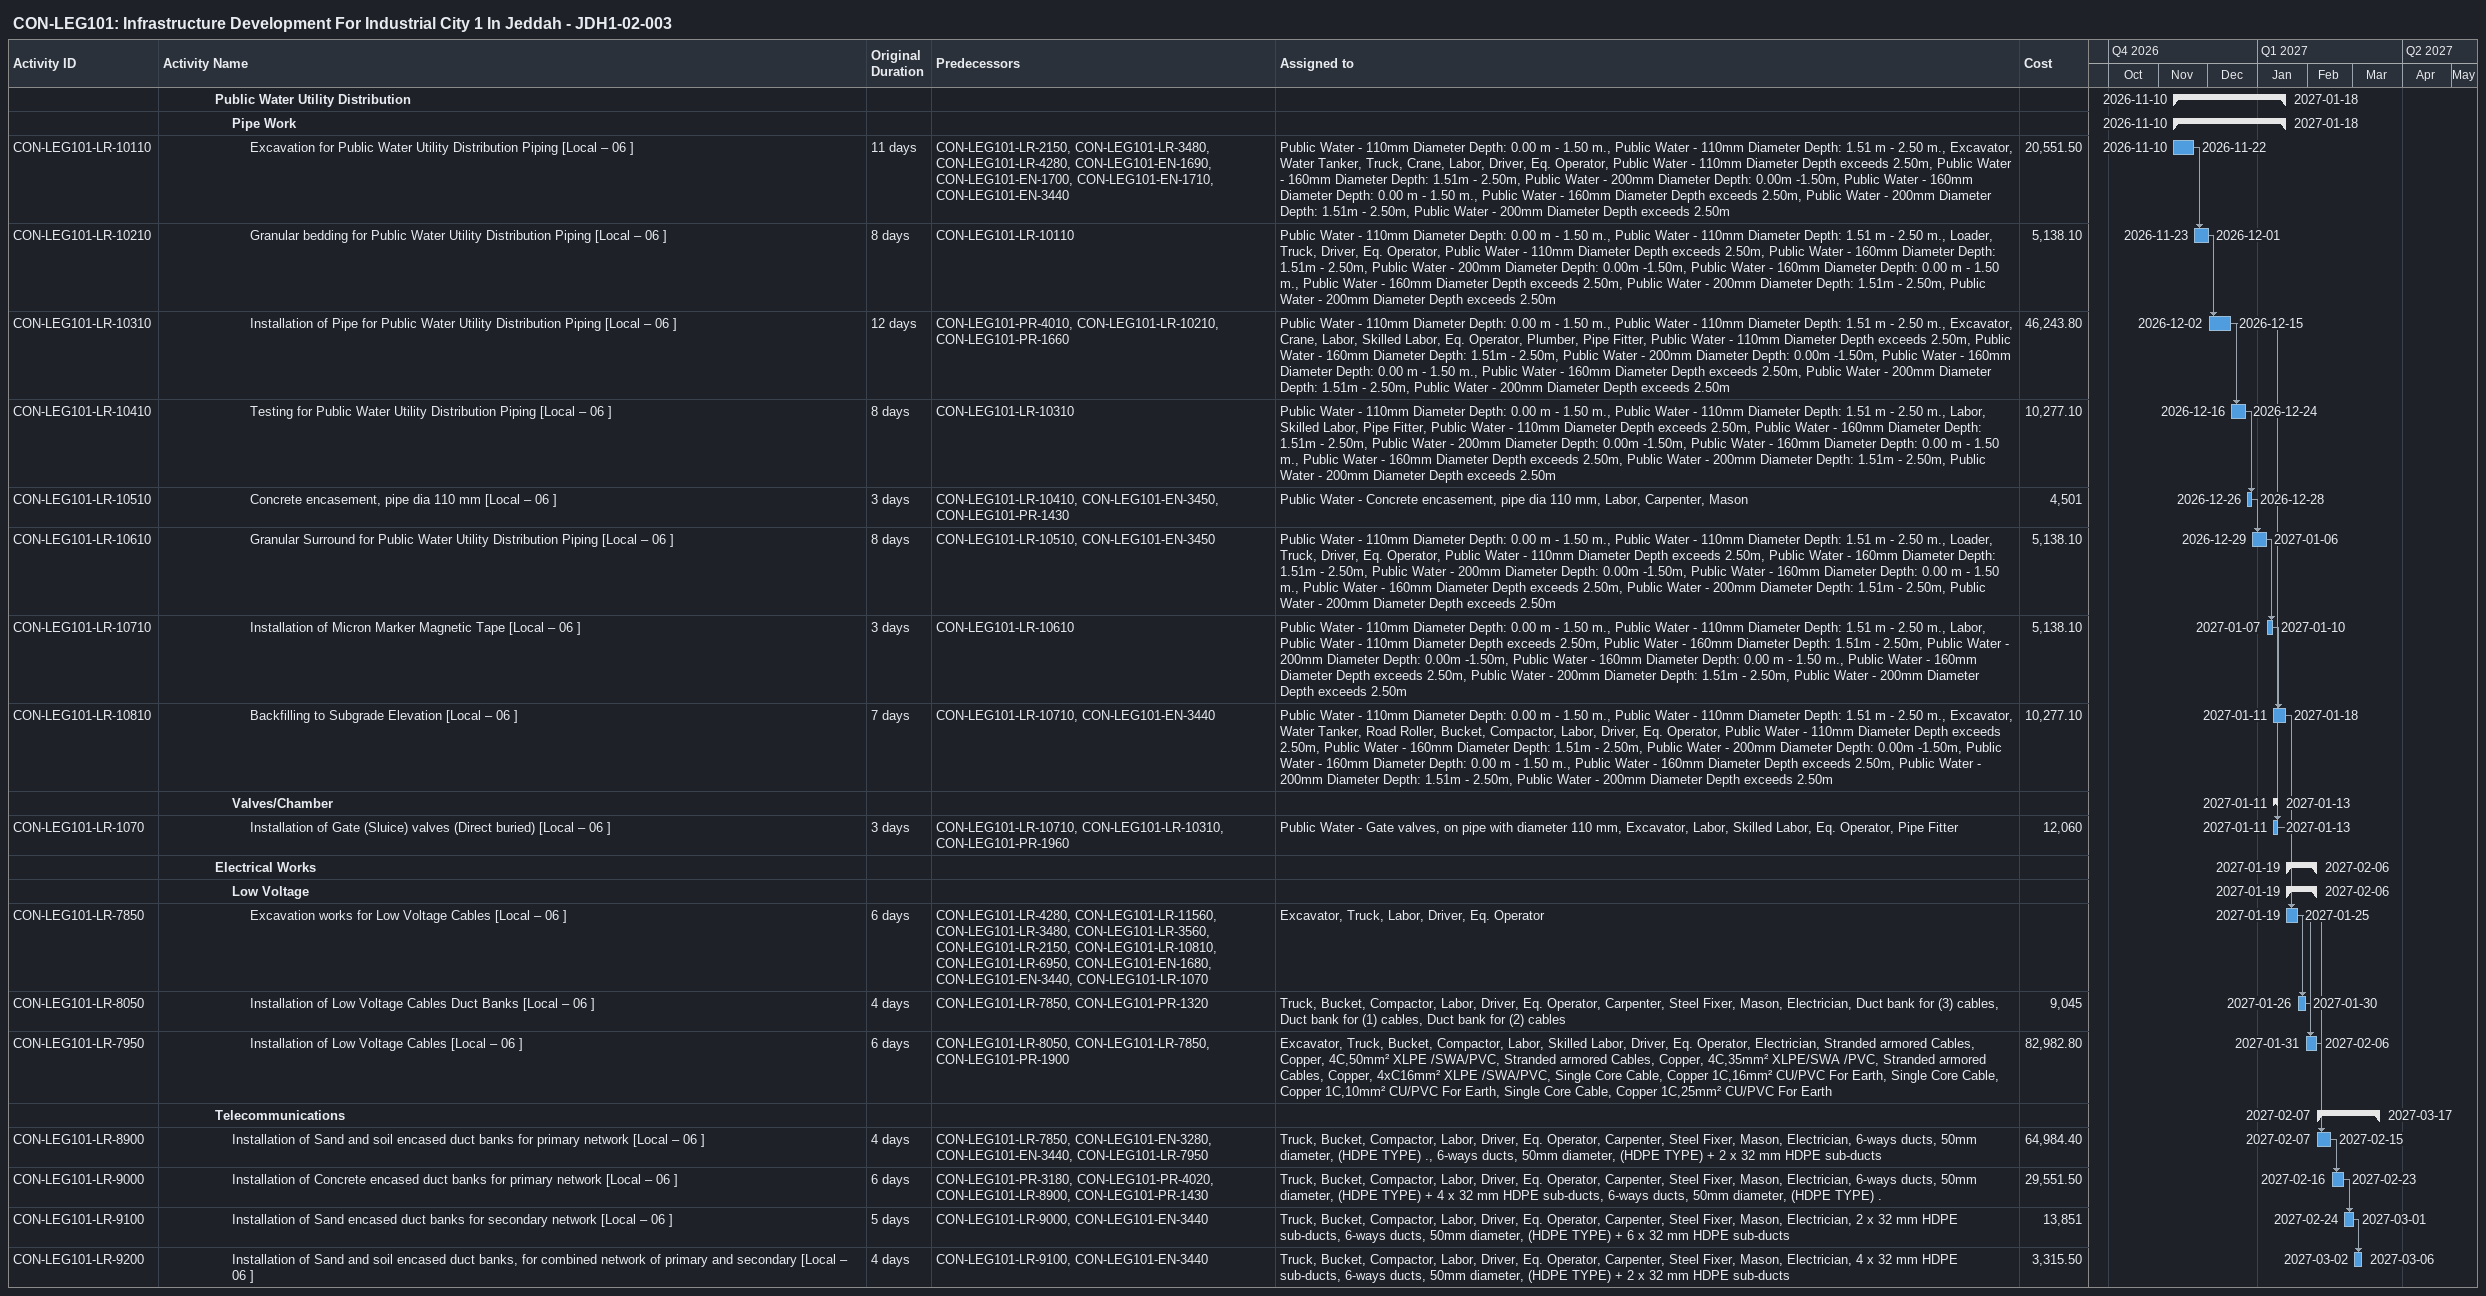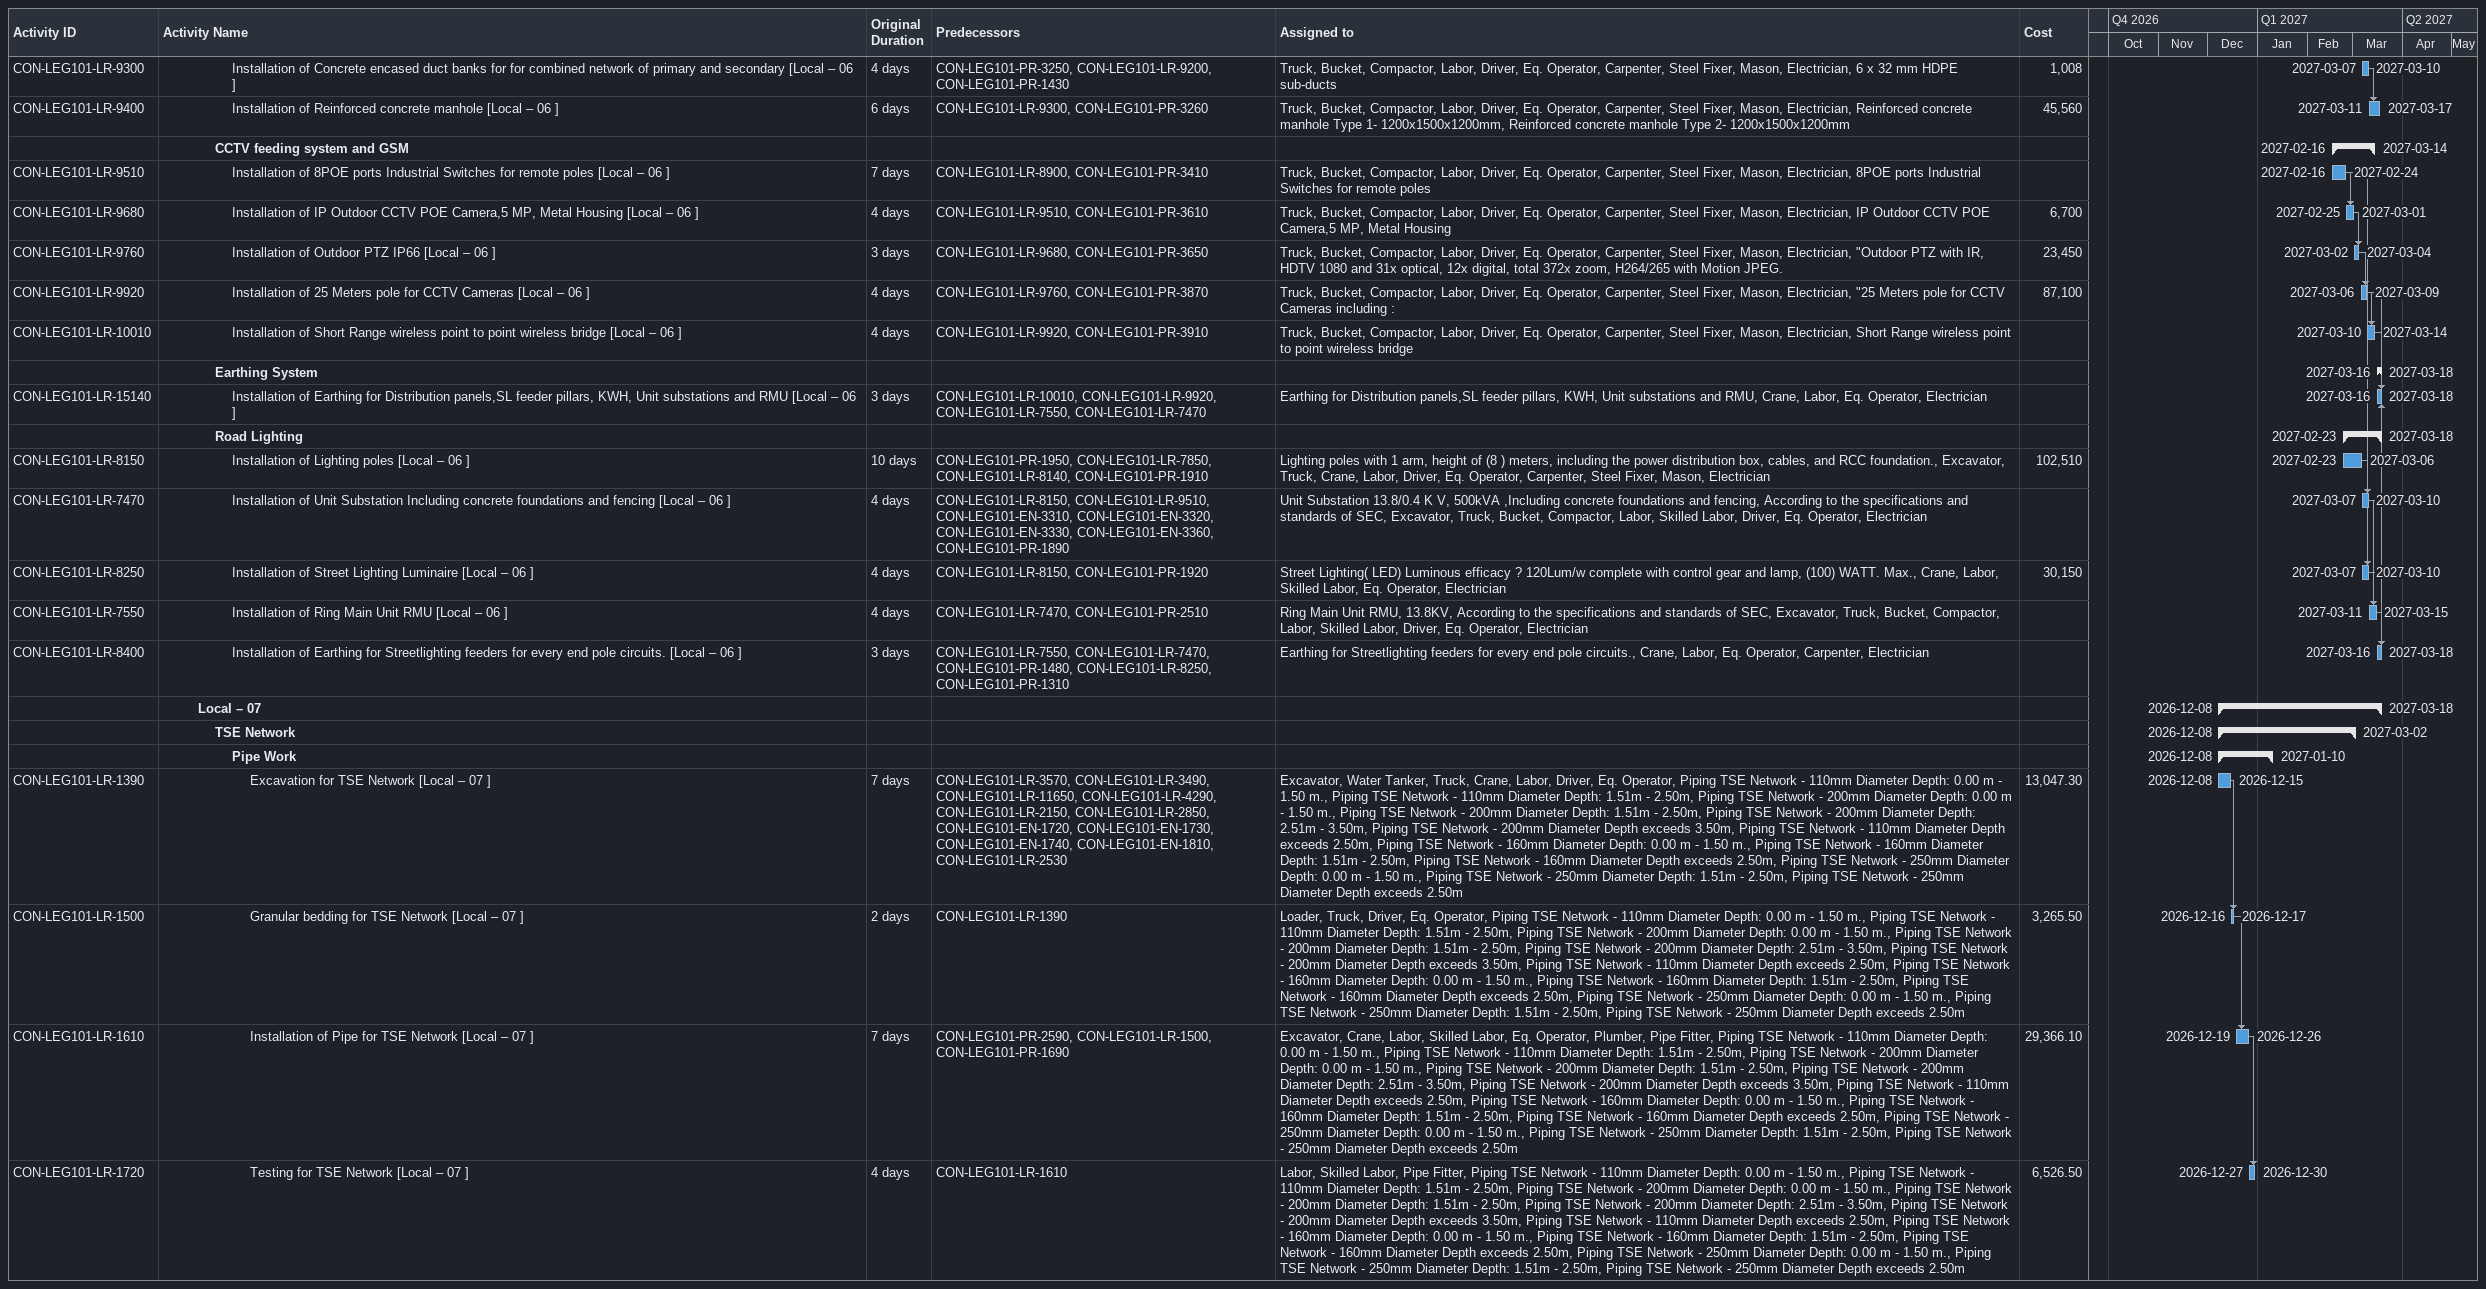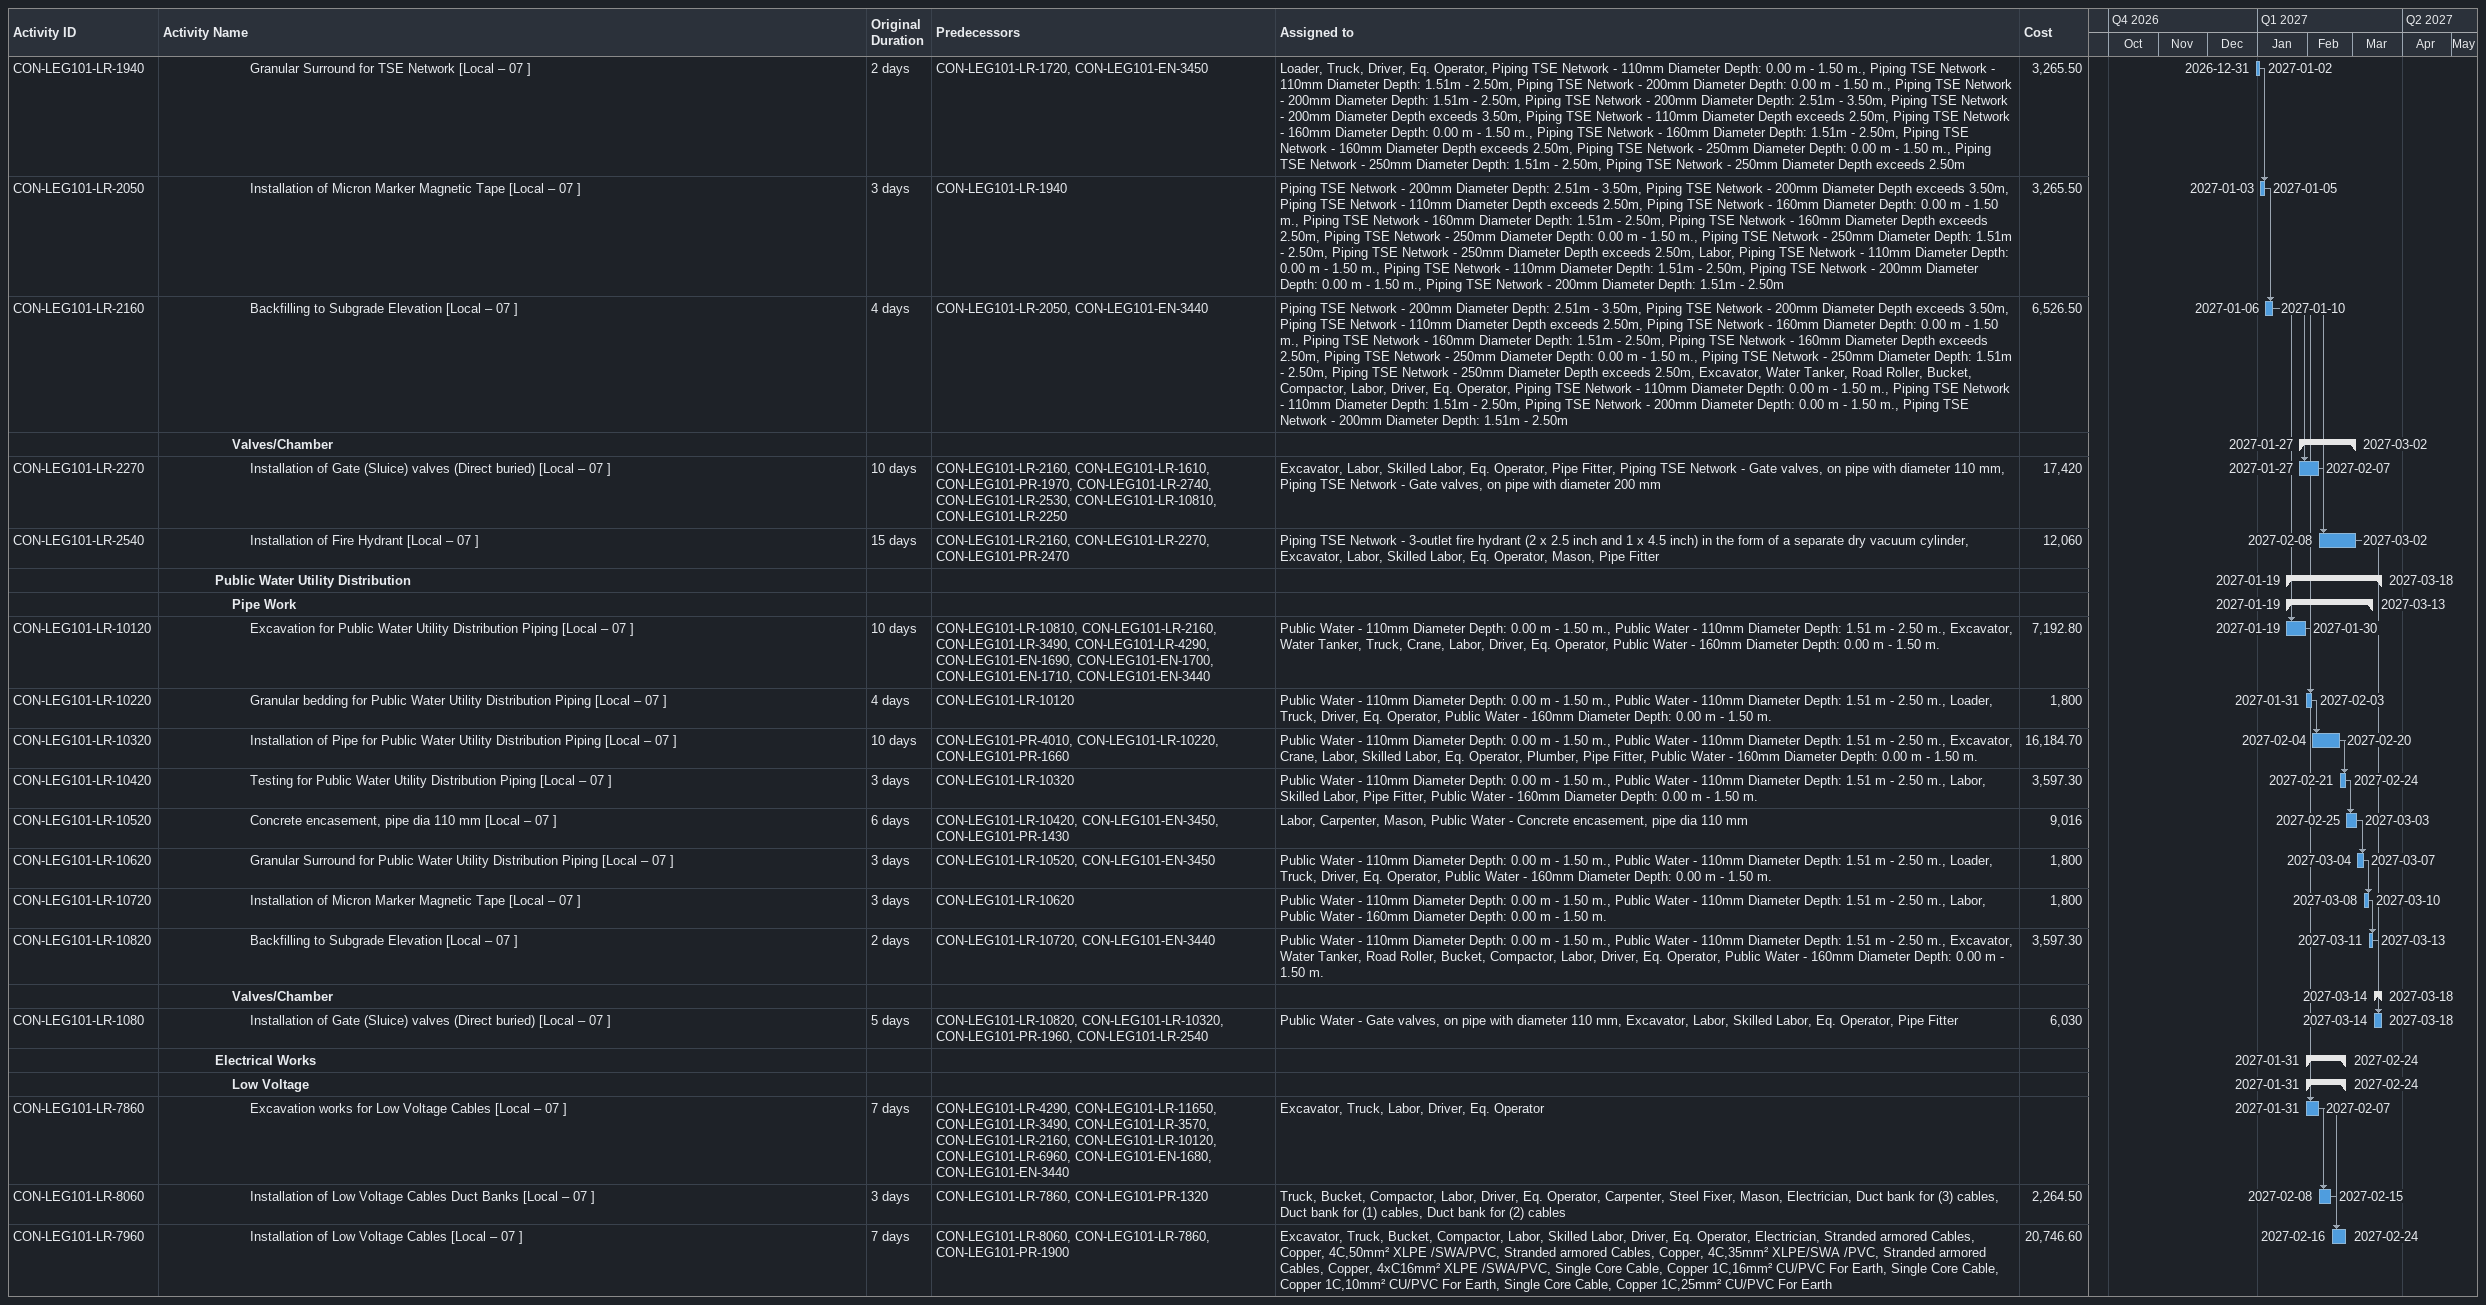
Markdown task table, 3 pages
CON-LEG101: Infrastructure Development For Industrial City 1 In Jeddah - JDH1-02-003

| ID | Level | Task | Original duration | Start | Finish | Predecessors | Resources | Cost |
|---|---|---|---|---|---|---|---|---|
|  | 4 | **Public Water Utility Distribution** |  | 2026-11-10 | 2027-01-18 |  |  |  |
|  | 5 | **Pipe Work** |  | 2026-11-10 | 2027-01-18 |  |  |  |
| CON-LEG101-LR-10110 | 6 | Excavation for Public Water Utility Distribution Piping [Local – 06 ] | 11d | 2026-11-10 | 2026-11-22 | CON-LEG101-LR-2150, CON-LEG101-LR-3480, CON-LEG101-LR-4280, CON-LEG101-EN-1690, CON-LEG101-EN-1700, CON-LEG101-EN-1710, CON-LEG101-EN-3440 | Public Water - 110mm Diameter Depth: 0.00 m - 1.50 m., Public Water - 110mm Diameter Depth: 1.51 m - 2.50 m., Excavator, Water Tanker, Truck, Crane, Labor, Driver, Eq. Operator, Public Water - 110mm Diameter Depth exceeds 2.50m, Public Water - 160mm Diameter Depth: 1.51m - 2.50m, Public Water - 200mm Diameter Depth: 0.00m -1.50m, Public Water - 160mm Diameter Depth: 0.00 m - 1.50 m., Public Water - 160mm Diameter Depth exceeds 2.50m, Public Water - 200mm Diameter Depth: 1.51m - 2.50m, Public Water - 200mm Diameter Depth exceeds 2.50m | 20551.50 |
| CON-LEG101-LR-10210 | 6 | Granular bedding for Public Water Utility Distribution Piping [Local – 06 ] | 8d | 2026-11-23 | 2026-12-01 | CON-LEG101-LR-10110 | Public Water - 110mm Diameter Depth: 0.00 m - 1.50 m., Public Water - 110mm Diameter Depth: 1.51 m - 2.50 m., Loader, Truck, Driver, Eq. Operator, Public Water - 110mm Diameter Depth exceeds 2.50m, Public Water - 160mm Diameter Depth: 1.51m - 2.50m, Public Water - 200mm Diameter Depth: 0.00m -1.50m, Public Water - 160mm Diameter Depth: 0.00 m - 1.50 m., Public Water - 160mm Diameter Depth exceeds 2.50m, Public Water - 200mm Diameter Depth: 1.51m - 2.50m, Public Water - 200mm Diameter Depth exceeds 2.50m | 5138.10 |
| CON-LEG101-LR-10310 | 6 | Installation of Pipe for Public Water Utility Distribution Piping [Local – 06 ] | 12d | 2026-12-02 | 2026-12-15 | CON-LEG101-PR-4010, CON-LEG101-LR-10210, CON-LEG101-PR-1660 | Public Water - 110mm Diameter Depth: 0.00 m - 1.50 m., Public Water - 110mm Diameter Depth: 1.51 m - 2.50 m., Excavator, Crane, Labor, Skilled Labor, Eq. Operator, Plumber, Pipe Fitter, Public Water - 110mm Diameter Depth exceeds 2.50m, Public Water - 160mm Diameter Depth: 1.51m - 2.50m, Public Water - 200mm Diameter Depth: 0.00m -1.50m, Public Water - 160mm Diameter Depth: 0.00 m - 1.50 m., Public Water - 160mm Diameter Depth exceeds 2.50m, Public Water - 200mm Diameter Depth: 1.51m - 2.50m, Public Water - 200mm Diameter Depth exceeds 2.50m | 46243.80 |
| CON-LEG101-LR-10410 | 6 | Testing for Public Water Utility Distribution Piping [Local – 06 ] | 8d | 2026-12-16 | 2026-12-24 | CON-LEG101-LR-10310 | Public Water - 110mm Diameter Depth: 0.00 m - 1.50 m., Public Water - 110mm Diameter Depth: 1.51 m - 2.50 m., Labor, Skilled Labor, Pipe Fitter, Public Water - 110mm Diameter Depth exceeds 2.50m, Public Water - 160mm Diameter Depth: 1.51m - 2.50m, Public Water - 200mm Diameter Depth: 0.00m -1.50m, Public Water - 160mm Diameter Depth: 0.00 m - 1.50 m., Public Water - 160mm Diameter Depth exceeds 2.50m, Public Water - 200mm Diameter Depth: 1.51m - 2.50m, Public Water - 200mm Diameter Depth exceeds 2.50m | 10277.10 |
| CON-LEG101-LR-10510 | 6 | Concrete encasement, pipe dia 110 mm [Local – 06 ] | 3d | 2026-12-26 | 2026-12-28 | CON-LEG101-LR-10410, CON-LEG101-EN-3450, CON-LEG101-PR-1430 | Public Water - Concrete encasement, pipe dia 110 mm, Labor, Carpenter, Mason | 4501 |
| CON-LEG101-LR-10610 | 6 | Granular Surround for Public Water Utility Distribution Piping [Local – 06 ] | 8d | 2026-12-29 | 2027-01-06 | CON-LEG101-LR-10510, CON-LEG101-EN-3450 | Public Water - 110mm Diameter Depth: 0.00 m - 1.50 m., Public Water - 110mm Diameter Depth: 1.51 m - 2.50 m., Loader, Truck, Driver, Eq. Operator, Public Water - 110mm Diameter Depth exceeds 2.50m, Public Water - 160mm Diameter Depth: 1.51m - 2.50m, Public Water - 200mm Diameter Depth: 0.00m -1.50m, Public Water - 160mm Diameter Depth: 0.00 m - 1.50 m., Public Water - 160mm Diameter Depth exceeds 2.50m, Public Water - 200mm Diameter Depth: 1.51m - 2.50m, Public Water - 200mm Diameter Depth exceeds 2.50m | 5138.10 |
| CON-LEG101-LR-10710 | 6 | Installation of Micron Marker Magnetic Tape [Local – 06 ] | 3d | 2027-01-07 | 2027-01-10 | CON-LEG101-LR-10610 | Public Water - 110mm Diameter Depth: 0.00 m - 1.50 m., Public Water - 110mm Diameter Depth: 1.51 m - 2.50 m., Labor, Public Water - 110mm Diameter Depth exceeds 2.50m, Public Water - 160mm Diameter Depth: 1.51m - 2.50m, Public Water - 200mm Diameter Depth: 0.00m -1.50m, Public Water - 160mm Diameter Depth: 0.00 m - 1.50 m., Public Water - 160mm Diameter Depth exceeds 2.50m, Public Water - 200mm Diameter Depth: 1.51m - 2.50m, Public Water - 200mm Diameter Depth exceeds 2.50m | 5138.10 |
| CON-LEG101-LR-10810 | 6 | Backfilling to Subgrade Elevation [Local – 06 ] | 7d | 2027-01-11 | 2027-01-18 | CON-LEG101-LR-10710, CON-LEG101-EN-3440 | Public Water - 110mm Diameter Depth: 0.00 m - 1.50 m., Public Water - 110mm Diameter Depth: 1.51 m - 2.50 m., Excavator, Water Tanker, Road Roller, Bucket, Compactor, Labor, Driver, Eq. Operator, Public Water - 110mm Diameter Depth exceeds 2.50m, Public Water - 160mm Diameter Depth: 1.51m - 2.50m, Public Water - 200mm Diameter Depth: 0.00m -1.50m, Public Water - 160mm Diameter Depth: 0.00 m - 1.50 m., Public Water - 160mm Diameter Depth exceeds 2.50m, Public Water - 200mm Diameter Depth: 1.51m - 2.50m, Public Water - 200mm Diameter Depth exceeds 2.50m | 10277.10 |
|  | 5 | **Valves/Chamber** |  | 2027-01-11 | 2027-01-13 |  |  |  |
| CON-LEG101-LR-1070 | 6 | Installation of Gate (Sluice) valves (Direct buried) [Local – 06 ] | 3d | 2027-01-11 | 2027-01-13 | CON-LEG101-LR-10710, CON-LEG101-LR-10310, CON-LEG101-PR-1960 | Public Water - Gate valves, on pipe with diameter 110 mm, Excavator, Labor, Skilled Labor, Eq. Operator, Pipe Fitter | 12060 |
|  | 4 | **Electrical Works** |  | 2027-01-19 | 2027-02-06 |  |  |  |
|  | 5 | **Low Voltage** |  | 2027-01-19 | 2027-02-06 |  |  |  |
| CON-LEG101-LR-7850 | 6 | Excavation works for Low Voltage Cables [Local – 06 ] | 6d | 2027-01-19 | 2027-01-25 | CON-LEG101-LR-4280, CON-LEG101-LR-11560, CON-LEG101-LR-3480, CON-LEG101-LR-3560, CON-LEG101-LR-2150, CON-LEG101-LR-10810, CON-LEG101-LR-6950, CON-LEG101-EN-1680, CON-LEG101-EN-3440, CON-LEG101-LR-1070 | Excavator, Truck, Labor, Driver, Eq. Operator |  |
| CON-LEG101-LR-8050 | 6 | Installation of Low Voltage Cables Duct Banks [Local – 06 ] | 4d | 2027-01-26 | 2027-01-30 | CON-LEG101-LR-7850, CON-LEG101-PR-1320 | Truck, Bucket, Compactor, Labor, Driver, Eq. Operator, Carpenter, Steel Fixer, Mason, Electrician, Duct bank for (3) cables, Duct bank for (1) cables, Duct bank for (2) cables | 9045 |
| CON-LEG101-LR-7950 | 6 | Installation of Low Voltage Cables [Local – 06 ] | 6d | 2027-01-31 | 2027-02-06 | CON-LEG101-LR-8050, CON-LEG101-LR-7850, CON-LEG101-PR-1900 | Excavator, Truck, Bucket, Compactor, Labor, Skilled Labor, Driver, Eq. Operator, Electrician, Stranded armored Cables, Copper, 4C,50mm² XLPE /SWA/PVC, Stranded armored Cables, Copper, 4C,35mm² XLPE/SWA /PVC, Stranded armored Cables, Copper, 4xC16mm² XLPE /SWA/PVC, Single Core Cable, Copper 1C,16mm² CU/PVC For Earth, Single Core Cable, Copper 1C,10mm² CU/PVC For Earth, Single Core Cable, Copper 1C,25mm² CU/PVC For Earth | 82982.80 |
|  | 4 | **Telecommunications** |  | 2027-02-07 | 2027-03-17 |  |  |  |
| CON-LEG101-LR-8900 | 5 | Installation of Sand and soil encased duct banks for primary network [Local – 06 ] | 4d | 2027-02-07 | 2027-02-15 | CON-LEG101-LR-7850, CON-LEG101-EN-3280, CON-LEG101-EN-3440, CON-LEG101-LR-7950 | Truck, Bucket, Compactor, Labor, Driver, Eq. Operator, Carpenter, Steel Fixer, Mason, Electrician, 6-ways ducts, 50mm diameter, (HDPE TYPE) ., 6-ways ducts, 50mm diameter, (HDPE TYPE) + 2 x 32 mm HDPE sub-ducts | 64984.40 |
| CON-LEG101-LR-9000 | 5 | Installation of Concrete encased duct banks for primary network [Local – 06 ] | 6d | 2027-02-16 | 2027-02-23 | CON-LEG101-PR-3180, CON-LEG101-PR-4020, CON-LEG101-LR-8900, CON-LEG101-PR-1430 | Truck, Bucket, Compactor, Labor, Driver, Eq. Operator, Carpenter, Steel Fixer, Mason, Electrician, 6-ways ducts, 50mm diameter, (HDPE TYPE) + 4 x 32 mm HDPE sub-ducts, 6-ways ducts, 50mm diameter, (HDPE TYPE) . | 29551.50 |
| CON-LEG101-LR-9100 | 5 | Installation of Sand encased duct banks for secondary network [Local – 06 ] | 5d | 2027-02-24 | 2027-03-01 | CON-LEG101-LR-9000, CON-LEG101-EN-3440 | Truck, Bucket, Compactor, Labor, Driver, Eq. Operator, Carpenter, Steel Fixer, Mason, Electrician, 2 x 32 mm HDPE sub-ducts, 6-ways ducts, 50mm diameter, (HDPE TYPE) + 6 x 32 mm HDPE sub-ducts | 13851 |
| CON-LEG101-LR-9200 | 5 | Installation of Sand and soil encased duct banks, for combined network of primary and secondary [Local – 06 ] | 4d | 2027-03-02 | 2027-03-06 | CON-LEG101-LR-9100, CON-LEG101-EN-3440 | Truck, Bucket, Compactor, Labor, Driver, Eq. Operator, Carpenter, Steel Fixer, Mason, Electrician, 4 x 32 mm HDPE sub-ducts, 6-ways ducts, 50mm diameter, (HDPE TYPE) + 2 x 32 mm HDPE sub-ducts | 3315.50 |
| CON-LEG101-LR-9300 | 5 | Installation of Concrete encased duct banks for for combined network of primary and secondary [Local – 06 ] | 4d | 2027-03-07 | 2027-03-10 | CON-LEG101-PR-3250, CON-LEG101-LR-9200, CON-LEG101-PR-1430 | Truck, Bucket, Compactor, Labor, Driver, Eq. Operator, Carpenter, Steel Fixer, Mason, Electrician, 6 x 32 mm HDPE sub-ducts | 1008 |
| CON-LEG101-LR-9400 | 5 | Installation of Reinforced concrete manhole [Local – 06 ] | 6d | 2027-03-11 | 2027-03-17 | CON-LEG101-LR-9300, CON-LEG101-PR-3260 | Truck, Bucket, Compactor, Labor, Driver, Eq. Operator, Carpenter, Steel Fixer, Mason, Electrician, Reinforced concrete manhole Type 1- 1200x1500x1200mm, Reinforced concrete manhole Type 2- 1200x1500x1200mm | 45560 |
|  | 4 | **CCTV feeding system and GSM** |  | 2027-02-16 | 2027-03-14 |  |  |  |
| CON-LEG101-LR-9510 | 5 | Installation of 8POE ports Industrial Switches for remote poles [Local – 06 ] | 7d | 2027-02-16 | 2027-02-24 | CON-LEG101-LR-8900, CON-LEG101-PR-3410 | Truck, Bucket, Compactor, Labor, Driver, Eq. Operator, Carpenter, Steel Fixer, Mason, Electrician, 8POE ports Industrial Switches for remote poles |  |
| CON-LEG101-LR-9680 | 5 | Installation of IP Outdoor CCTV POE Camera,5 MP, Metal Housing [Local – 06 ] | 4d | 2027-02-25 | 2027-03-01 | CON-LEG101-LR-9510, CON-LEG101-PR-3610 | Truck, Bucket, Compactor, Labor, Driver, Eq. Operator, Carpenter, Steel Fixer, Mason, Electrician, IP Outdoor CCTV POE Camera,5 MP, Metal Housing | 6700 |
| CON-LEG101-LR-9760 | 5 | Installation of Outdoor PTZ IP66 [Local – 06 ] | 3d | 2027-03-02 | 2027-03-04 | CON-LEG101-LR-9680, CON-LEG101-PR-3650 | Truck, Bucket, Compactor, Labor, Driver, Eq. Operator, Carpenter, Steel Fixer, Mason, Electrician, "Outdoor PTZ with IR, HDTV 1080 and 31x optical, 12x digital, total 372x zoom, H264/265 with Motion JPEG. | 23450 |
| CON-LEG101-LR-9920 | 5 | Installation of 25 Meters pole for CCTV Cameras [Local – 06 ] | 4d | 2027-03-06 | 2027-03-09 | CON-LEG101-LR-9760, CON-LEG101-PR-3870 | Truck, Bucket, Compactor, Labor, Driver, Eq. Operator, Carpenter, Steel Fixer, Mason, Electrician, "25 Meters pole for CCTV Cameras including : | 87100 |
| CON-LEG101-LR-10010 | 5 | Installation of Short Range wireless point to point wireless bridge [Local – 06 ] | 4d | 2027-03-10 | 2027-03-14 | CON-LEG101-LR-9920, CON-LEG101-PR-3910 | Truck, Bucket, Compactor, Labor, Driver, Eq. Operator, Carpenter, Steel Fixer, Mason, Electrician, Short Range wireless point to point wireless bridge |  |
|  | 4 | **Earthing System** |  | 2027-03-16 | 2027-03-18 |  |  |  |
| CON-LEG101-LR-15140 | 5 | Installation of Earthing for Distribution panels,SL feeder pillars, KWH, Unit substations and RMU [Local – 06 ] | 3d | 2027-03-16 | 2027-03-18 | CON-LEG101-LR-10010, CON-LEG101-LR-9920, CON-LEG101-LR-7550, CON-LEG101-LR-7470 | Earthing for Distribution panels,SL feeder pillars, KWH, Unit substations and RMU, Crane, Labor, Eq. Operator, Electrician |  |
|  | 4 | **Road Lighting** |  | 2027-02-23 | 2027-03-18 |  |  |  |
| CON-LEG101-LR-8150 | 5 | Installation of Lighting poles [Local – 06 ] | 10d | 2027-02-23 | 2027-03-06 | CON-LEG101-PR-1950, CON-LEG101-LR-7850, CON-LEG101-LR-8140, CON-LEG101-PR-1910 | Lighting poles with 1 arm, height of (8 ) meters, including the power distribution box, cables, and RCC foundation., Excavator, Truck, Crane, Labor, Driver, Eq. Operator, Carpenter, Steel Fixer, Mason, Electrician | 102510 |
| CON-LEG101-LR-7470 | 5 | Installation of Unit Substation Including concrete foundations and fencing [Local – 06 ] | 4d | 2027-03-07 | 2027-03-10 | CON-LEG101-LR-8150, CON-LEG101-LR-9510, CON-LEG101-EN-3310, CON-LEG101-EN-3320, CON-LEG101-EN-3330, CON-LEG101-EN-3360, CON-LEG101-PR-1890 | Unit Substation 13.8/0.4 K V, 500kVA ,Including concrete foundations and fencing, According to the specifications and standards of SEC, Excavator, Truck, Bucket, Compactor, Labor, Skilled Labor, Driver, Eq. Operator, Electrician |  |
| CON-LEG101-LR-8250 | 5 | Installation of Street Lighting Luminaire [Local – 06 ] | 4d | 2027-03-07 | 2027-03-10 | CON-LEG101-LR-8150, CON-LEG101-PR-1920 | Street Lighting( LED) Luminous efficacy ? 120Lum/w complete with control gear and lamp, (100) WATT. Max., Crane, Labor, Skilled Labor, Eq. Operator, Electrician | 30150 |
| CON-LEG101-LR-7550 | 5 | Installation of Ring Main Unit RMU [Local – 06 ] | 4d | 2027-03-11 | 2027-03-15 | CON-LEG101-LR-7470, CON-LEG101-PR-2510 | Ring Main Unit RMU, 13.8KV, According to the specifications and standards of SEC, Excavator, Truck, Bucket, Compactor, Labor, Skilled Labor, Driver, Eq. Operator, Electrician |  |
| CON-LEG101-LR-8400 | 5 | Installation of Earthing for Streetlighting feeders for every end pole circuits. [Local – 06 ] | 3d | 2027-03-16 | 2027-03-18 | CON-LEG101-LR-7550, CON-LEG101-LR-7470, CON-LEG101-PR-1480, CON-LEG101-LR-8250, CON-LEG101-PR-1310 | Earthing for Streetlighting feeders for every end pole circuits., Crane, Labor, Eq. Operator, Carpenter, Electrician |  |
|  | 3 | **Local – 07** |  | 2026-12-08 | 2027-03-18 |  |  |  |
|  | 4 | **TSE Network** |  | 2026-12-08 | 2027-03-02 |  |  |  |
|  | 5 | **Pipe Work** |  | 2026-12-08 | 2027-01-10 |  |  |  |
| CON-LEG101-LR-1390 | 6 | Excavation for TSE Network [Local – 07 ] | 7d | 2026-12-08 | 2026-12-15 | CON-LEG101-LR-3570, CON-LEG101-LR-3490, CON-LEG101-LR-11650, CON-LEG101-LR-4290, CON-LEG101-LR-2150, CON-LEG101-LR-2850, CON-LEG101-EN-1720, CON-LEG101-EN-1730, CON-LEG101-EN-1740, CON-LEG101-EN-1810, CON-LEG101-LR-2530 | Excavator, Water Tanker, Truck, Crane, Labor, Driver, Eq. Operator, Piping TSE Network - 110mm Diameter Depth: 0.00 m - 1.50 m., Piping TSE Network - 110mm Diameter Depth: 1.51m - 2.50m, Piping TSE Network - 200mm Diameter Depth: 0.00 m - 1.50 m., Piping TSE Network - 200mm Diameter Depth: 1.51m - 2.50m, Piping TSE Network - 200mm Diameter Depth: 2.51m - 3.50m, Piping TSE Network - 200mm Diameter Depth exceeds 3.50m, Piping TSE Network - 110mm Diameter Depth exceeds 2.50m, Piping TSE Network - 160mm Diameter Depth: 0.00 m - 1.50 m., Piping TSE Network - 160mm Diameter Depth: 1.51m - 2.50m, Piping TSE Network - 160mm Diameter Depth exceeds 2.50m, Piping TSE Network - 250mm Diameter Depth: 0.00 m - 1.50 m., Piping TSE Network - 250mm Diameter Depth: 1.51m - 2.50m, Piping TSE Network - 250mm Diameter Depth exceeds 2.50m | 13047.30 |
| CON-LEG101-LR-1500 | 6 | Granular bedding for TSE Network [Local – 07 ] | 2d | 2026-12-16 | 2026-12-17 | CON-LEG101-LR-1390 | Loader, Truck, Driver, Eq. Operator, Piping TSE Network - 110mm Diameter Depth: 0.00 m - 1.50 m., Piping TSE Network - 110mm Diameter Depth: 1.51m - 2.50m, Piping TSE Network - 200mm Diameter Depth: 0.00 m - 1.50 m., Piping TSE Network - 200mm Diameter Depth: 1.51m - 2.50m, Piping TSE Network - 200mm Diameter Depth: 2.51m - 3.50m, Piping TSE Network - 200mm Diameter Depth exceeds 3.50m, Piping TSE Network - 110mm Diameter Depth exceeds 2.50m, Piping TSE Network - 160mm Diameter Depth: 0.00 m - 1.50 m., Piping TSE Network - 160mm Diameter Depth: 1.51m - 2.50m, Piping TSE Network - 160mm Diameter Depth exceeds 2.50m, Piping TSE Network - 250mm Diameter Depth: 0.00 m - 1.50 m., Piping TSE Network - 250mm Diameter Depth: 1.51m - 2.50m, Piping TSE Network - 250mm Diameter Depth exceeds 2.50m | 3265.50 |
| CON-LEG101-LR-1610 | 6 | Installation of Pipe for TSE Network [Local – 07 ] | 7d | 2026-12-19 | 2026-12-26 | CON-LEG101-PR-2590, CON-LEG101-LR-1500, CON-LEG101-PR-1690 | Excavator, Crane, Labor, Skilled Labor, Eq. Operator, Plumber, Pipe Fitter, Piping TSE Network - 110mm Diameter Depth: 0.00 m - 1.50 m., Piping TSE Network - 110mm Diameter Depth: 1.51m - 2.50m, Piping TSE Network - 200mm Diameter Depth: 0.00 m - 1.50 m., Piping TSE Network - 200mm Diameter Depth: 1.51m - 2.50m, Piping TSE Network - 200mm Diameter Depth: 2.51m - 3.50m, Piping TSE Network - 200mm Diameter Depth exceeds 3.50m, Piping TSE Network - 110mm Diameter Depth exceeds 2.50m, Piping TSE Network - 160mm Diameter Depth: 0.00 m - 1.50 m., Piping TSE Network - 160mm Diameter Depth: 1.51m - 2.50m, Piping TSE Network - 160mm Diameter Depth exceeds 2.50m, Piping TSE Network - 250mm Diameter Depth: 0.00 m - 1.50 m., Piping TSE Network - 250mm Diameter Depth: 1.51m - 2.50m, Piping TSE Network - 250mm Diameter Depth exceeds 2.50m | 29366.10 |
| CON-LEG101-LR-1720 | 6 | Testing for TSE Network [Local – 07 ] | 4d | 2026-12-27 | 2026-12-30 | CON-LEG101-LR-1610 | Labor, Skilled Labor, Pipe Fitter, Piping TSE Network - 110mm Diameter Depth: 0.00 m - 1.50 m., Piping TSE Network - 110mm Diameter Depth: 1.51m - 2.50m, Piping TSE Network - 200mm Diameter Depth: 0.00 m - 1.50 m., Piping TSE Network - 200mm Diameter Depth: 1.51m - 2.50m, Piping TSE Network - 200mm Diameter Depth: 2.51m - 3.50m, Piping TSE Network - 200mm Diameter Depth exceeds 3.50m, Piping TSE Network - 110mm Diameter Depth exceeds 2.50m, Piping TSE Network - 160mm Diameter Depth: 0.00 m - 1.50 m., Piping TSE Network - 160mm Diameter Depth: 1.51m - 2.50m, Piping TSE Network - 160mm Diameter Depth exceeds 2.50m, Piping TSE Network - 250mm Diameter Depth: 0.00 m - 1.50 m., Piping TSE Network - 250mm Diameter Depth: 1.51m - 2.50m, Piping TSE Network - 250mm Diameter Depth exceeds 2.50m | 6526.50 |
| CON-LEG101-LR-1940 | 6 | Granular Surround for TSE Network [Local – 07 ] | 2d | 2026-12-31 | 2027-01-02 | CON-LEG101-LR-1720, CON-LEG101-EN-3450 | Loader, Truck, Driver, Eq. Operator, Piping TSE Network - 110mm Diameter Depth: 0.00 m - 1.50 m., Piping TSE Network - 110mm Diameter Depth: 1.51m - 2.50m, Piping TSE Network - 200mm Diameter Depth: 0.00 m - 1.50 m., Piping TSE Network - 200mm Diameter Depth: 1.51m - 2.50m, Piping TSE Network - 200mm Diameter Depth: 2.51m - 3.50m, Piping TSE Network - 200mm Diameter Depth exceeds 3.50m, Piping TSE Network - 110mm Diameter Depth exceeds 2.50m, Piping TSE Network - 160mm Diameter Depth: 0.00 m - 1.50 m., Piping TSE Network - 160mm Diameter Depth: 1.51m - 2.50m, Piping TSE Network - 160mm Diameter Depth exceeds 2.50m, Piping TSE Network - 250mm Diameter Depth: 0.00 m - 1.50 m., Piping TSE Network - 250mm Diameter Depth: 1.51m - 2.50m, Piping TSE Network - 250mm Diameter Depth exceeds 2.50m | 3265.50 |
| CON-LEG101-LR-2050 | 6 | Installation of Micron Marker Magnetic Tape [Local – 07 ] | 3d | 2027-01-03 | 2027-01-05 | CON-LEG101-LR-1940 | Piping TSE Network - 200mm Diameter Depth: 2.51m - 3.50m, Piping TSE Network - 200mm Diameter Depth exceeds 3.50m, Piping TSE Network - 110mm Diameter Depth exceeds 2.50m, Piping TSE Network - 160mm Diameter Depth: 0.00 m - 1.50 m., Piping TSE Network - 160mm Diameter Depth: 1.51m - 2.50m, Piping TSE Network - 160mm Diameter Depth exceeds 2.50m, Piping TSE Network - 250mm Diameter Depth: 0.00 m - 1.50 m., Piping TSE Network - 250mm Diameter Depth: 1.51m - 2.50m, Piping TSE Network - 250mm Diameter Depth exceeds 2.50m, Labor, Piping TSE Network - 110mm Diameter Depth: 0.00 m - 1.50 m., Piping TSE Network - 110mm Diameter Depth: 1.51m - 2.50m, Piping TSE Network - 200mm Diameter Depth: 0.00 m - 1.50 m., Piping TSE Network - 200mm Diameter Depth: 1.51m - 2.50m | 3265.50 |
| CON-LEG101-LR-2160 | 6 | Backfilling to Subgrade Elevation [Local – 07 ] | 4d | 2027-01-06 | 2027-01-10 | CON-LEG101-LR-2050, CON-LEG101-EN-3440 | Piping TSE Network - 200mm Diameter Depth: 2.51m - 3.50m, Piping TSE Network - 200mm Diameter Depth exceeds 3.50m, Piping TSE Network - 110mm Diameter Depth exceeds 2.50m, Piping TSE Network - 160mm Diameter Depth: 0.00 m - 1.50 m., Piping TSE Network - 160mm Diameter Depth: 1.51m - 2.50m, Piping TSE Network - 160mm Diameter Depth exceeds 2.50m, Piping TSE Network - 250mm Diameter Depth: 0.00 m - 1.50 m., Piping TSE Network - 250mm Diameter Depth: 1.51m - 2.50m, Piping TSE Network - 250mm Diameter Depth exceeds 2.50m, Excavator, Water Tanker, Road Roller, Bucket, Compactor, Labor, Driver, Eq. Operator, Piping TSE Network - 110mm Diameter Depth: 0.00 m - 1.50 m., Piping TSE Network - 110mm Diameter Depth: 1.51m - 2.50m, Piping TSE Network - 200mm Diameter Depth: 0.00 m - 1.50 m., Piping TSE Network - 200mm Diameter Depth: 1.51m - 2.50m | 6526.50 |
|  | 5 | **Valves/Chamber** |  | 2027-01-27 | 2027-03-02 |  |  |  |
| CON-LEG101-LR-2270 | 6 | Installation of Gate (Sluice) valves (Direct buried) [Local – 07 ] | 10d | 2027-01-27 | 2027-02-07 | CON-LEG101-LR-2160, CON-LEG101-LR-1610, CON-LEG101-PR-1970, CON-LEG101-LR-2740, CON-LEG101-LR-2530, CON-LEG101-LR-10810, CON-LEG101-LR-2250 | Excavator, Labor, Skilled Labor, Eq. Operator, Pipe Fitter, Piping TSE Network - Gate valves, on pipe with diameter 110 mm, Piping TSE Network - Gate valves, on pipe with diameter 200 mm | 17420 |
| CON-LEG101-LR-2540 | 6 | Installation of Fire Hydrant [Local – 07 ] | 15d | 2027-02-08 | 2027-03-02 | CON-LEG101-LR-2160, CON-LEG101-LR-2270, CON-LEG101-PR-2470 | Piping TSE Network - 3-outlet fire hydrant (2 x 2.5 inch and 1 x 4.5 inch) in the form of a separate dry vacuum cylinder, Excavator, Labor, Skilled Labor, Eq. Operator, Mason, Pipe Fitter | 12060 |
|  | 4 | **Public Water Utility Distribution** |  | 2027-01-19 | 2027-03-18 |  |  |  |
|  | 5 | **Pipe Work** |  | 2027-01-19 | 2027-03-13 |  |  |  |
| CON-LEG101-LR-10120 | 6 | Excavation for Public Water Utility Distribution Piping [Local – 07 ] | 10d | 2027-01-19 | 2027-01-30 | CON-LEG101-LR-10810, CON-LEG101-LR-2160, CON-LEG101-LR-3490, CON-LEG101-LR-4290, CON-LEG101-EN-1690, CON-LEG101-EN-1700, CON-LEG101-EN-1710, CON-LEG101-EN-3440 | Public Water - 110mm Diameter Depth: 0.00 m - 1.50 m., Public Water - 110mm Diameter Depth: 1.51 m - 2.50 m., Excavator, Water Tanker, Truck, Crane, Labor, Driver, Eq. Operator, Public Water - 160mm Diameter Depth: 0.00 m - 1.50 m. | 7192.80 |
| CON-LEG101-LR-10220 | 6 | Granular bedding for Public Water Utility Distribution Piping [Local – 07 ] | 4d | 2027-01-31 | 2027-02-03 | CON-LEG101-LR-10120 | Public Water - 110mm Diameter Depth: 0.00 m - 1.50 m., Public Water - 110mm Diameter Depth: 1.51 m - 2.50 m., Loader, Truck, Driver, Eq. Operator, Public Water - 160mm Diameter Depth: 0.00 m - 1.50 m. | 1800 |
| CON-LEG101-LR-10320 | 6 | Installation of Pipe for Public Water Utility Distribution Piping [Local – 07 ] | 10d | 2027-02-04 | 2027-02-20 | CON-LEG101-PR-4010, CON-LEG101-LR-10220, CON-LEG101-PR-1660 | Public Water - 110mm Diameter Depth: 0.00 m - 1.50 m., Public Water - 110mm Diameter Depth: 1.51 m - 2.50 m., Excavator, Crane, Labor, Skilled Labor, Eq. Operator, Plumber, Pipe Fitter, Public Water - 160mm Diameter Depth: 0.00 m - 1.50 m. | 16184.70 |
| CON-LEG101-LR-10420 | 6 | Testing for Public Water Utility Distribution Piping [Local – 07 ] | 3d | 2027-02-21 | 2027-02-24 | CON-LEG101-LR-10320 | Public Water - 110mm Diameter Depth: 0.00 m - 1.50 m., Public Water - 110mm Diameter Depth: 1.51 m - 2.50 m., Labor, Skilled Labor, Pipe Fitter, Public Water - 160mm Diameter Depth: 0.00 m - 1.50 m. | 3597.30 |
| CON-LEG101-LR-10520 | 6 | Concrete encasement, pipe dia 110 mm [Local – 07 ] | 6d | 2027-02-25 | 2027-03-03 | CON-LEG101-LR-10420, CON-LEG101-EN-3450, CON-LEG101-PR-1430 | Labor, Carpenter, Mason, Public Water - Concrete encasement, pipe dia 110 mm | 9016 |
| CON-LEG101-LR-10620 | 6 | Granular Surround for Public Water Utility Distribution Piping [Local – 07 ] | 3d | 2027-03-04 | 2027-03-07 | CON-LEG101-LR-10520, CON-LEG101-EN-3450 | Public Water - 110mm Diameter Depth: 0.00 m - 1.50 m., Public Water - 110mm Diameter Depth: 1.51 m - 2.50 m., Loader, Truck, Driver, Eq. Operator, Public Water - 160mm Diameter Depth: 0.00 m - 1.50 m. | 1800 |
| CON-LEG101-LR-10720 | 6 | Installation of Micron Marker Magnetic Tape [Local – 07 ] | 3d | 2027-03-08 | 2027-03-10 | CON-LEG101-LR-10620 | Public Water - 110mm Diameter Depth: 0.00 m - 1.50 m., Public Water - 110mm Diameter Depth: 1.51 m - 2.50 m., Labor, Public Water - 160mm Diameter Depth: 0.00 m - 1.50 m. | 1800 |
| CON-LEG101-LR-10820 | 6 | Backfilling to Subgrade Elevation [Local – 07 ] | 2d | 2027-03-11 | 2027-03-13 | CON-LEG101-LR-10720, CON-LEG101-EN-3440 | Public Water - 110mm Diameter Depth: 0.00 m - 1.50 m., Public Water - 110mm Diameter Depth: 1.51 m - 2.50 m., Excavator, Water Tanker, Road Roller, Bucket, Compactor, Labor, Driver, Eq. Operator, Public Water - 160mm Diameter Depth: 0.00 m - 1.50 m. | 3597.30 |
|  | 5 | **Valves/Chamber** |  | 2027-03-14 | 2027-03-18 |  |  |  |
| CON-LEG101-LR-1080 | 6 | Installation of Gate (Sluice) valves (Direct buried) [Local – 07 ] | 5d | 2027-03-14 | 2027-03-18 | CON-LEG101-LR-10820, CON-LEG101-LR-10320, CON-LEG101-PR-1960, CON-LEG101-LR-2540 | Public Water - Gate valves, on pipe with diameter 110 mm, Excavator, Labor, Skilled Labor, Eq. Operator, Pipe Fitter | 6030 |
|  | 4 | **Electrical Works** |  | 2027-01-31 | 2027-02-24 |  |  |  |
|  | 5 | **Low Voltage** |  | 2027-01-31 | 2027-02-24 |  |  |  |
| CON-LEG101-LR-7860 | 6 | Excavation works for Low Voltage Cables [Local – 07 ] | 7d | 2027-01-31 | 2027-02-07 | CON-LEG101-LR-4290, CON-LEG101-LR-11650, CON-LEG101-LR-3490, CON-LEG101-LR-3570, CON-LEG101-LR-2160, CON-LEG101-LR-10120, CON-LEG101-LR-6960, CON-LEG101-EN-1680, CON-LEG101-EN-3440 | Excavator, Truck, Labor, Driver, Eq. Operator |  |
| CON-LEG101-LR-8060 | 6 | Installation of Low Voltage Cables Duct Banks [Local – 07 ] | 3d | 2027-02-08 | 2027-02-15 | CON-LEG101-LR-7860, CON-LEG101-PR-1320 | Truck, Bucket, Compactor, Labor, Driver, Eq. Operator, Carpenter, Steel Fixer, Mason, Electrician, Duct bank for (3) cables, Duct bank for (1) cables, Duct bank for (2) cables | 2264.50 |
| CON-LEG101-LR-7960 | 6 | Installation of Low Voltage Cables [Local – 07 ] | 7d | 2027-02-16 | 2027-02-24 | CON-LEG101-LR-8060, CON-LEG101-LR-7860, CON-LEG101-PR-1900 | Excavator, Truck, Bucket, Compactor, Labor, Skilled Labor, Driver, Eq. Operator, Electrician, Stranded armored Cables, Copper, 4C,50mm² XLPE /SWA/PVC, Stranded armored Cables, Copper, 4C,35mm² XLPE/SWA /PVC, Stranded armored Cables, Copper, 4xC16mm² XLPE /SWA/PVC, Single Core Cable, Copper 1C,16mm² CU/PVC For Earth, Single Core Cable, Copper 1C,10mm² CU/PVC For Earth, Single Core Cable, Copper 1C,25mm² CU/PVC For Earth | 20746.60 |
